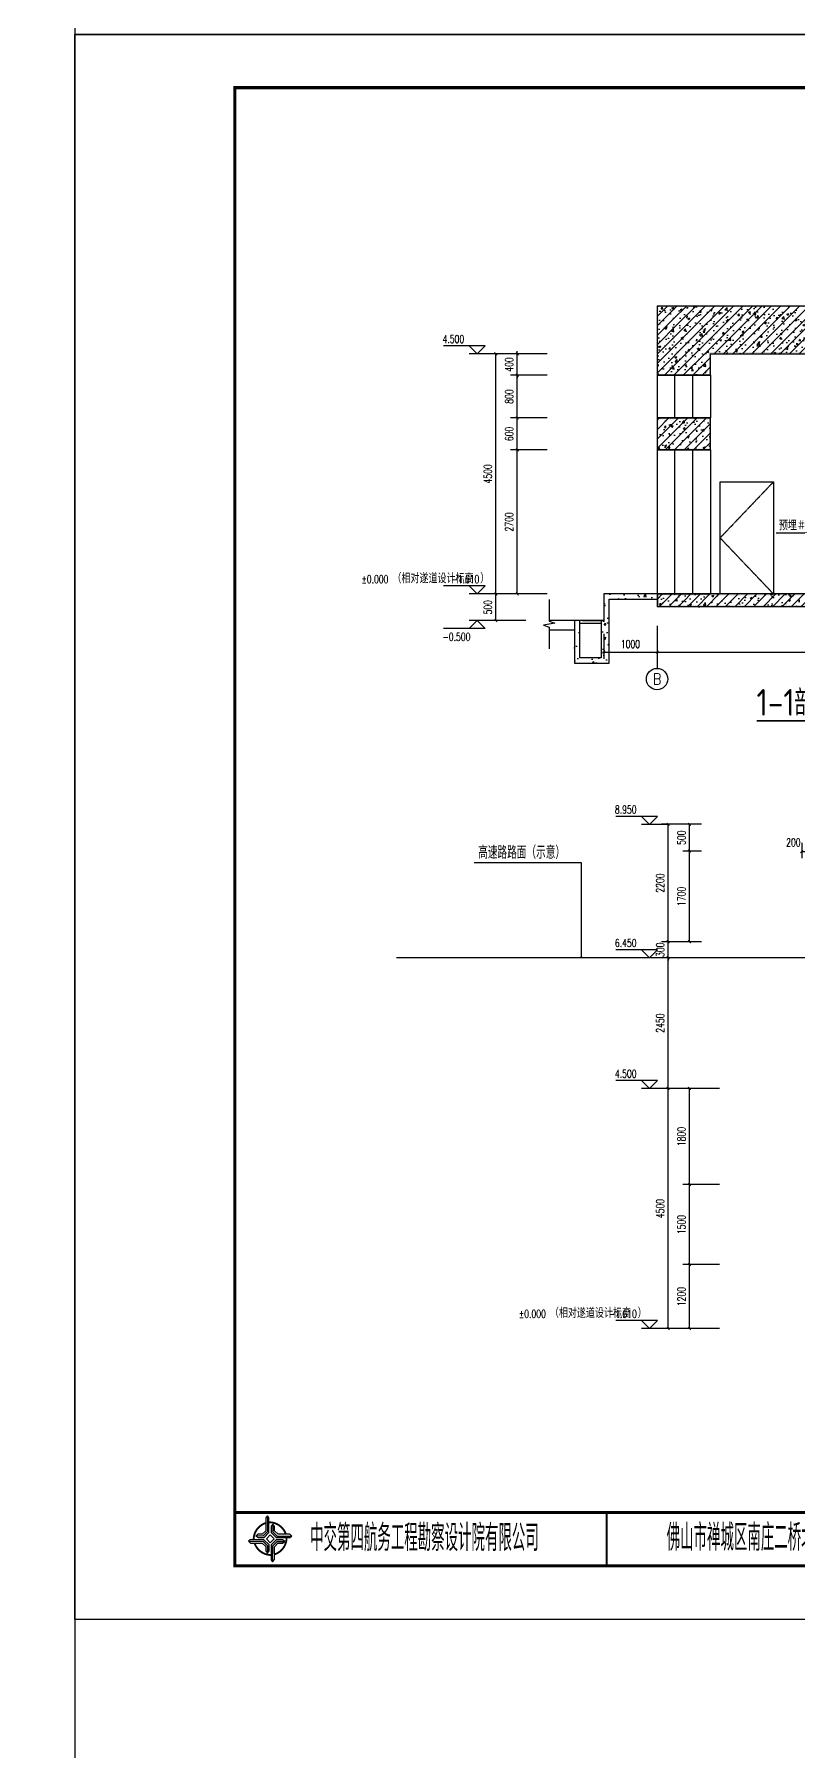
# Model space of a CAD drawing. Header units: millimetres. Extents: x -29538 to 115583, y -232866 to 15404.
# Drawn here: x 72775 to 87098, y -126608 to -94426 of the extents above; entities that cross this region are included whole.
import ezdxf
from ezdxf.enums import TextEntityAlignment as Align

# ---------------------------------------------------------------- set-up
doc = ezdxf.new("R2010")
doc.units = ezdxf.units.MM
doc.header["$LTSCALE"] = 10
doc.header["$MEASUREMENT"] = 0
doc.linetypes.add('DASH', pattern=[0.35, 0.25, -0.1])
for name, color, linetype in [('AXIS', 3, 'Continuous'), ('AXIS_TEXT', 7, 'Continuous'), ('DIM_ELEV', 3, 'Continuous'), ('DIM_LEAD', 3, 'Continuous'), ('DIM_SYMB', 3, 'Continuous'), ('HIDE_B', 7, 'Continuous'), ('PUB_DIM', 3, 'Continuous'), ('PUB_HATCH', 8, 'Continuous'), ('PUB_TEXT', 7, 'Continuous'), ('PUB_WALL', 9, 'Continuous'), ('WALL', 9, 'Continuous'), ('WINDOW', 4, 'Continuous'), ('图框', 7, 'Continuous'), ('标注', 4, 'Continuous'), ('设备', 201, 'Continuous')]:
    doc.layers.add(name, color=color, linetype=linetype)
doc.styles.add('_TCH_AXIS', font='COMPLEX', dxfattribs={"bigfont": 'GBCBIG'})
doc.styles.add('_TCH_DIM', font='SIMPLEX', dxfattribs={"bigfont": 'GBCBIG'})
doc.styles.add('COMPLEX', font='COMPLEX')
doc.styles.add('DIM_FONT', font='SIMPLEX', dxfattribs={"width": 0.7, "bigfont": 'GBCBIG'})
doc.styles.get("Standard").update_dxf_attribs({"font": 'gbenor.shx', "width": 0.75, "bigfont": 'gbcbig.shx'})
doc.dimstyles.new('DIMN50', dxfattribs={"dimscale": 0.5, "dimtxt": 300, "dimasz": 100, "dimexe": 250, "dimexo": 300, "dimgap": 150, "dimtad": 1, "dimdec": 0, "dimzin": 0, "dimdsep": 46, "dimtxsty": 'DIM_FONT', "dimblk": 'ARCHTICK', "dimcen": 0.09, "dimclrt": 7, "dimazin": 2, "dimtfac": 1, "dimtdec": 0, "dimtix": 1, "dimtmove": 2, "dimatfit": 3, "dimldrblk": 'ARCHTICK', "dimfxl": 0, "dimtolj": 1, "dimtzin": 0, "dimarcsym": 0})
pattern_1 = [(45, (-45736.04, -55239.7), (-88.38835, 88.38835), []), (50, (-45736.04, -55239.7), (358.6301, -31.37607), [37.5, -412.5]), (355, (-45736.04, -55239.7), (-69.3757, 376.0961), [30, -330]), (100.4514, (-45706.16, -55242.3), (289.2547, 344.7198), [31.8701, -350.5711]), (46.1842, (-45736.04, -55139.7), (533.6205, -82.7595), [56.25, -618.75]), (96.6356, (-45691.6, -55146.6), (467.3314, 487.059), [47.8051, -525.8565]), (351.1842, (-45736.04, -55139.7), (467.331, 487.0593), [45, -495]), (21, (-45686.04, -55164.7), (298.4535, -201.30945), [37.5, -412.5]), (326, (-45686.04, -55164.7), (121.6577, 362.575), [30, -330]), (71.4514, (-45661.17, -55181.48), (420.1113, 161.26525), [31.8701, -350.5711]), (37.5, (-45736.04, -55239.7), (6.07993, 166.44693), [0, -326, 0, -335, 0, -331.25]), (7.5, (-45736.04, -55239.7), (131.53477, 197.20586), [0, -191, 0, -318.5, 0, -126.25]), (327.5, (-45847.54, -55239.7), (266.91122, -11.27744), [0, -125, 0, -390, 0, -517.5]), (317.5, (-45897.54, -55239.7), (291.5931, 50.0525), [0, -162.5, 0, -259, 0, -367.5])]

# ---------------------------------------------------------------- blocks, each defined once
blk = doc.blocks.new('tb')
at = {"lineweight": -3}
h = blk.add_hatch(color=256, dxfattribs=at)
h.paths.add_polyline_path([(-1.23, -0.13), (-3.78, -0.14), (-4.14, -0.41), (-1.4, -0.44), (-0.56, -1.24), (-0.54, -2.62), (-0.27, -2.2), (-0.26, -1.06)])
h.paths.add_polyline_path([(0.13, -1.08), (0.14, -3.86), (0.41, -4.26), (0.44, -1.24), (1.25, -0.43), (2.66, -0.43), (2.26, -0.16), (1.07, -0.15)])
h.paths.add_polyline_path([(1.08, 0.3), (3.62, 0.3), (4.02, 0.56), (1.25, 0.57), (0.43, 1.39), (0.43, 2.8), (0.16, 2.41), (0.15, 1.24)])
h.paths.add_polyline_path([(-0.28, 1.21), (-0.28, 3.99), (-0.56, 4.39), (-0.57, 1.41), (-1.38, 0.6), (-2.74, 0.56), (-2.33, 0.3), (-1.2, 0.29)])
for p, q in [((-0.56, 4.39), (-0.57, 1.41)), ((-1.38, 0.6), (-2.74, 0.56)), ((-0.57, 1.41), (-1.38, 0.6)), ((0.43, 2.8), (0.43, 1.39)), ((0.43, 1.39), (1.25, 0.57)), ((1.25, 0.57), (4.02, 0.56)), ((-4.14, -0.41), (-1.4, -0.44)), ((-1.4, -0.44), (-0.56, -1.24)), ((-0.56, -1.24), (-0.54, -2.62)), ((0.41, -4.26), (0.44, -1.24)), ((0.44, -1.24), (1.25, -0.43)), ((1.25, -0.43), (2.66, -0.43))]:
    blk.add_line(p, q, dxfattribs=at)
at = {"lineweight": -3, "flags": 128}
for points in [[(-0.9, 3.99), (-0.9, 1.58), (-1.53, 0.91), (-2.34, 0.91), (-2.74, 0.56), (-2.33, 0.3), (-1.2, 0.29), (-0.28, 1.21), (-0.28, 3.99), (-0.56, 4.39)], [(-0.04, 0.77), (0.68, 0.04), (-0.04, -0.69), (-0.77, 0.05)], [(3.62, 0.92), (1.43, 0.92), (0.77, 1.54), (0.77, 2.38), (0.43, 2.8), (0.16, 2.41), (0.15, 1.24), (1.08, 0.3), (3.62, 0.3), (4.02, 0.56)], [(-3.73, -0.76), (-1.54, -0.76), (-0.89, -1.39), (-0.89, -2.21), (-0.54, -2.62), (-0.27, -2.2), (-0.26, -1.06), (-1.23, -0.13), (-3.78, -0.14), (-4.14, -0.41)], [(0.75, -3.85), (0.75, -1.43), (1.4, -0.78), (2.26, -0.78), (2.66, -0.43), (2.26, -0.16), (1.07, -0.15), (0.13, -1.08), (0.14, -3.86), (0.41, -4.26)]]:
    blk.add_lwpolyline(points, close=True, dxfattribs=at)
at = {"lineweight": -3, "const_width": 0.35, "flags": 128}
for points in [[(2.88, 0.92, 0.324403), (-0.24, 3.15)], [(-0.9, 3.02, 0.324167), (-3.16, -0.14)], [(0.75, -2.86, 0.325418), (3.02, 0.26)], [(-2.98, -0.76, 0.322976), (0.14, -2.98)]]:
    blk.add_lwpolyline(points, format="xyb", dxfattribs=at)
blk = doc.blocks.new('_ArchTick')
at = {"color": 0, "linetype": 'ByBlock', "const_width": 0.4}
blk.add_lwpolyline([(-0.5, -0.5), (0.5, 0.5)], dxfattribs=at)
blk = doc.blocks.new('*D708')
at = {"layer": 'Defpoints', "color": 0}
for p in [(87157, -109430), (87357, -109430), (87357, -109741)]:
    blk.add_point(p, dxfattribs=at)
at = {"layer": 'PUB_DIM', "color": 0, "lineweight": -2}
for p, q in [((87157, -109580), (87157, -109866)), ((87157, -109741), (87357, -109741)), ((87357, -109580), (87357, -109866))]:
    blk.add_line(p, q, dxfattribs=at)
at = {"layer": 'PUB_DIM', "color": 0, "lineweight": -2, "xscale": 50, "yscale": 50, "zscale": 50, "rotation": 180}
blk.add_blockref('_ArchTick', (87157, -109741), dxfattribs=at)
at = {"layer": 'PUB_DIM', "color": 0, "lineweight": -2, "xscale": 50, "yscale": 50, "zscale": 50}
blk.add_blockref('_ArchTick', (87357, -109741), dxfattribs=at)
at = {"layer": 'PUB_DIM', "color": 7, "insert": (86999, -109569), "char_height": 150, "attachment_point": 5, "style": 'DIM_FONT'}
blk.add_mtext('\\A1;200', dxfattribs=at)
blk = doc.blocks.new('*D710')
at = {"layer": 'AXIS', "color": 0, "lineweight": -2}
for p, q in [((83446, -105659), (83446, -106126)), ((84446, -105659), (84446, -106126)), ((83446, -106001), (84446, -106001))]:
    blk.add_line(p, q, dxfattribs=at)
at = {"layer": 'Defpoints', "color": 0}
for p in [(83446, -105509), (84446, -105509), (84446, -106001)]:
    blk.add_point(p, dxfattribs=at)
at = {"layer": 'AXIS', "color": 0, "lineweight": -2, "xscale": 50, "yscale": 50, "zscale": 50, "rotation": 180}
blk.add_blockref('_ArchTick', (83446, -106001), dxfattribs=at)
at = {"layer": 'AXIS', "color": 0, "lineweight": -2, "xscale": 50, "yscale": 50, "zscale": 50}
blk.add_blockref('_ArchTick', (84446, -106001), dxfattribs=at)
at = {"layer": 'AXIS', "color": 7, "insert": (83946, -105851), "char_height": 150, "attachment_point": 5, "style": 'DIM_FONT'}
blk.add_mtext('\\A1;1000', dxfattribs=at)
blk = doc.blocks.new('*D711')
at = {"layer": 'AXIS', "color": 0, "lineweight": -2}
for p, q in [((84446, -105659), (84446, -106126)), ((90646, -105659), (90646, -106126)), ((84446, -106001), (90646, -106001))]:
    blk.add_line(p, q, dxfattribs=at)
at = {"layer": 'Defpoints', "color": 0}
for p in [(84446, -105509), (90646, -105509), (90646, -106001)]:
    blk.add_point(p, dxfattribs=at)
at = {"layer": 'AXIS', "color": 0, "lineweight": -2, "xscale": 50, "yscale": 50, "zscale": 50, "rotation": 180}
blk.add_blockref('_ArchTick', (84446, -106001), dxfattribs=at)
at = {"layer": 'AXIS', "color": 0, "lineweight": -2, "xscale": 50, "yscale": 50, "zscale": 50}
blk.add_blockref('_ArchTick', (90646, -106001), dxfattribs=at)
at = {"layer": 'AXIS', "color": 7, "insert": (87546, -105851), "char_height": 150, "attachment_point": 5, "style": 'DIM_FONT'}
blk.add_mtext('\\A1;6200', dxfattribs=at)
blk = doc.blocks.new('*D732')
at = {"layer": 'Defpoints', "color": 0}
for p in [(85052, -109230), (85426, -109230), (85426, -109731)]:
    blk.add_point(p, dxfattribs=at)
at = {"layer": 'PUB_DIM', "color": 0, "lineweight": -2}
for p, q in [((85276, -109230), (84927, -109230)), ((85052, -109731), (85052, -109230)), ((85276, -109731), (84927, -109731))]:
    blk.add_line(p, q, dxfattribs=at)
at = {"layer": 'PUB_DIM', "color": 0, "lineweight": -2, "xscale": 50, "yscale": 50, "zscale": 50}
for p, rotation in [((85052, -109230), 90), ((85052, -109731), 270)]:
    blk.add_blockref('_ArchTick', p, dxfattribs=dict(at, rotation=rotation))
at = {"layer": 'PUB_DIM', "color": 7, "insert": (84902, -109481), "char_height": 150, "attachment_point": 5, "rotation": 90, "style": 'DIM_FONT'}
blk.add_mtext('\\A1;500', dxfattribs=at)
blk = doc.blocks.new('*D733')
at = {"layer": 'Defpoints', "color": 0}
for p in [(85052, -109731), (85426, -109731), (85426, -111431)]:
    blk.add_point(p, dxfattribs=at)
at = {"layer": 'PUB_DIM', "color": 0, "lineweight": -2}
for p, q in [((85276, -109731), (84927, -109731)), ((85052, -111431), (85052, -109731)), ((85276, -111431), (84927, -111431))]:
    blk.add_line(p, q, dxfattribs=at)
at = {"layer": 'PUB_DIM', "color": 0, "lineweight": -2, "xscale": 50, "yscale": 50, "zscale": 50}
for p, rotation in [((85052, -109731), 90), ((85052, -111431), 270)]:
    blk.add_blockref('_ArchTick', p, dxfattribs=dict(at, rotation=rotation))
at = {"layer": 'PUB_DIM', "color": 7, "insert": (84902, -110581), "char_height": 150, "attachment_point": 5, "rotation": 90, "style": 'DIM_FONT'}
blk.add_mtext('\\A1;1700', dxfattribs=at)
blk = doc.blocks.new('*D734')
at = {"layer": 'Defpoints', "color": 0}
for p in [(84652, -109230), (85200, -109230), (85200, -111431)]:
    blk.add_point(p, dxfattribs=at)
at = {"layer": 'PUB_DIM', "color": 0, "lineweight": -2}
for p, q in [((85050, -109230), (84527, -109230)), ((84652, -111431), (84652, -109230)), ((85050, -111431), (84527, -111431))]:
    blk.add_line(p, q, dxfattribs=at)
at = {"layer": 'PUB_DIM', "color": 0, "lineweight": -2, "xscale": 50, "yscale": 50, "zscale": 50}
for p, rotation in [((84652, -109230), 90), ((84652, -111431), 270)]:
    blk.add_blockref('_ArchTick', p, dxfattribs=dict(at, rotation=rotation))
at = {"layer": 'PUB_DIM', "color": 7, "insert": (84502, -110331), "char_height": 150, "attachment_point": 5, "rotation": 90, "style": 'DIM_FONT'}
blk.add_mtext('\\A1;2200', dxfattribs=at)
blk = doc.blocks.new('*D735')
at = {"layer": 'Defpoints', "color": 0}
for p in [(84652, -111431), (85200, -111431), (85200, -111731)]:
    blk.add_point(p, dxfattribs=at)
at = {"layer": 'PUB_DIM', "color": 0, "lineweight": -2}
for p, q in [((85050, -111431), (84527, -111431)), ((84652, -111431), (84652, -111381)), ((84652, -111731), (84652, -111431)), ((85050, -111731), (84527, -111731)), ((84652, -111731), (84652, -111781))]:
    blk.add_line(p, q, dxfattribs=at)
at = {"layer": 'PUB_DIM', "color": 0, "lineweight": -2, "xscale": 50, "yscale": 50, "zscale": 50}
for p, rotation in [((84652, -111431), 270), ((84652, -111731), 90)]:
    blk.add_blockref('_ArchTick', p, dxfattribs=dict(at, rotation=rotation))
at = {"layer": 'PUB_DIM', "color": 7, "insert": (84502, -111581), "char_height": 150, "attachment_point": 5, "rotation": 90, "style": 'DIM_FONT'}
blk.add_mtext('\\A1;300', dxfattribs=at)
blk = doc.blocks.new('*D747')
at = {"layer": 'Defpoints', "color": 0}
for p in [(84652, -111731), (85367, -111731), (85367, -114181)]:
    blk.add_point(p, dxfattribs=at)
at = {"layer": 'PUB_DIM', "color": 0, "lineweight": -2}
for p, q in [((85217, -111731), (84527, -111731)), ((84652, -114181), (84652, -111731)), ((85217, -114181), (84527, -114181))]:
    blk.add_line(p, q, dxfattribs=at)
at = {"layer": 'PUB_DIM', "color": 0, "lineweight": -2, "xscale": 50, "yscale": 50, "zscale": 50}
for p, rotation in [((84652, -111731), 90), ((84652, -114181), 270)]:
    blk.add_blockref('_ArchTick', p, dxfattribs=dict(at, rotation=rotation))
at = {"layer": 'PUB_DIM', "color": 7, "insert": (84502, -112956), "char_height": 150, "attachment_point": 5, "rotation": 90, "style": 'DIM_FONT'}
blk.add_mtext('\\A1;2450', dxfattribs=at)
blk = doc.blocks.new('*D748')
at = {"layer": 'Defpoints', "color": 0}
for p in [(84652, -114181), (85367, -114181), (85367, -118681)]:
    blk.add_point(p, dxfattribs=at)
at = {"layer": 'PUB_DIM', "color": 0, "lineweight": -2}
for p, q in [((85217, -114181), (84527, -114181)), ((84652, -118681), (84652, -114181)), ((85217, -118681), (84527, -118681))]:
    blk.add_line(p, q, dxfattribs=at)
at = {"layer": 'PUB_DIM', "color": 0, "lineweight": -2, "xscale": 50, "yscale": 50, "zscale": 50}
for p, rotation in [((84652, -114181), 90), ((84652, -118681), 270)]:
    blk.add_blockref('_ArchTick', p, dxfattribs=dict(at, rotation=rotation))
at = {"layer": 'PUB_DIM', "color": 7, "insert": (84502, -116431), "char_height": 150, "attachment_point": 5, "rotation": 90, "style": 'DIM_FONT'}
blk.add_mtext('\\A1;4500', dxfattribs=at)
blk = doc.blocks.new('*D749')
at = {"layer": 'Defpoints', "color": 0}
for p in [(85052, -114181), (85767, -114181), (85767, -115981)]:
    blk.add_point(p, dxfattribs=at)
at = {"layer": 'PUB_DIM', "color": 0, "lineweight": -2}
for p, q in [((85617, -114181), (84927, -114181)), ((85052, -115981), (85052, -114181)), ((85617, -115981), (84927, -115981))]:
    blk.add_line(p, q, dxfattribs=at)
at = {"layer": 'PUB_DIM', "color": 0, "lineweight": -2, "xscale": 50, "yscale": 50, "zscale": 50}
for p, rotation in [((85052, -114181), 90), ((85052, -115981), 270)]:
    blk.add_blockref('_ArchTick', p, dxfattribs=dict(at, rotation=rotation))
at = {"layer": 'PUB_DIM', "color": 7, "insert": (84902, -115081), "char_height": 150, "attachment_point": 5, "rotation": 90, "style": 'DIM_FONT'}
blk.add_mtext('\\A1;1800', dxfattribs=at)
blk = doc.blocks.new('*D750')
at = {"layer": 'Defpoints', "color": 0}
for p in [(85052, -115981), (85767, -115981), (85767, -117481)]:
    blk.add_point(p, dxfattribs=at)
at = {"layer": 'PUB_DIM', "color": 0, "lineweight": -2}
for p, q in [((85617, -115981), (84927, -115981)), ((85052, -117481), (85052, -115981)), ((85617, -117481), (84927, -117481))]:
    blk.add_line(p, q, dxfattribs=at)
at = {"layer": 'PUB_DIM', "color": 0, "lineweight": -2, "xscale": 50, "yscale": 50, "zscale": 50}
for p, rotation in [((85052, -115981), 90), ((85052, -117481), 270)]:
    blk.add_blockref('_ArchTick', p, dxfattribs=dict(at, rotation=rotation))
at = {"layer": 'PUB_DIM', "color": 7, "insert": (84902, -116731), "char_height": 150, "attachment_point": 5, "rotation": 90, "style": 'DIM_FONT'}
blk.add_mtext('\\A1;1500', dxfattribs=at)
blk = doc.blocks.new('*D751')
at = {"layer": 'Defpoints', "color": 0}
for p in [(85052, -117481), (85767, -117481), (85767, -118681)]:
    blk.add_point(p, dxfattribs=at)
at = {"layer": 'PUB_DIM', "color": 0, "lineweight": -2}
for p, q in [((85617, -117481), (84927, -117481)), ((85052, -118681), (85052, -117481)), ((85617, -118681), (84927, -118681))]:
    blk.add_line(p, q, dxfattribs=at)
at = {"layer": 'PUB_DIM', "color": 0, "lineweight": -2, "xscale": 50, "yscale": 50, "zscale": 50}
for p, rotation in [((85052, -117481), 90), ((85052, -118681), 270)]:
    blk.add_blockref('_ArchTick', p, dxfattribs=dict(at, rotation=rotation))
at = {"layer": 'PUB_DIM', "color": 7, "insert": (84902, -118081), "char_height": 150, "attachment_point": 5, "rotation": 90, "style": 'DIM_FONT'}
blk.add_mtext('\\A1;1200', dxfattribs=at)
blk = doc.blocks.new('*D756')
at = {"layer": 'Defpoints', "color": 0}
for p in [(81423, -100413), (82137, -100413), (82137, -104913)]:
    blk.add_point(p, dxfattribs=at)
at = {"layer": 'PUB_DIM', "color": 0, "lineweight": -2}
for p, q in [((81987, -100413), (81298, -100413)), ((81423, -104913), (81423, -100413)), ((81987, -104913), (81298, -104913))]:
    blk.add_line(p, q, dxfattribs=at)
at = {"layer": 'PUB_DIM', "color": 0, "lineweight": -2, "xscale": 50, "yscale": 50, "zscale": 50}
for p, rotation in [((81423, -100413), 90), ((81423, -104913), 270)]:
    blk.add_blockref('_ArchTick', p, dxfattribs=dict(at, rotation=rotation))
at = {"layer": 'PUB_DIM', "color": 7, "insert": (81273, -102663), "char_height": 150, "attachment_point": 5, "rotation": 90, "style": 'DIM_FONT'}
blk.add_mtext('\\A1;4500', dxfattribs=at)
blk = doc.blocks.new('*D757')
at = {"layer": 'Defpoints', "color": 0}
for p in [(81423, -104913), (82137, -104913), (82137, -105413)]:
    blk.add_point(p, dxfattribs=at)
at = {"layer": 'PUB_DIM', "color": 0, "lineweight": -2}
for p, q in [((81987, -104913), (81298, -104913)), ((81423, -105413), (81423, -104913)), ((81987, -105413), (81298, -105413))]:
    blk.add_line(p, q, dxfattribs=at)
at = {"layer": 'PUB_DIM', "color": 0, "lineweight": -2, "xscale": 50, "yscale": 50, "zscale": 50}
for p, rotation in [((81423, -104913), 90), ((81423, -105413), 270)]:
    blk.add_blockref('_ArchTick', p, dxfattribs=dict(at, rotation=rotation))
at = {"layer": 'PUB_DIM', "color": 7, "insert": (81273, -105163), "char_height": 150, "attachment_point": 5, "rotation": 90, "style": 'DIM_FONT'}
blk.add_mtext('\\A1;500', dxfattribs=at)
blk = doc.blocks.new('*D758')
at = {"layer": 'Defpoints', "color": 0}
for p in [(81823, -100414), (82537, -100414), (82537, -100814)]:
    blk.add_point(p, dxfattribs=at)
at = {"layer": 'PUB_DIM', "color": 0, "lineweight": -2}
for p, q in [((81823, -100414), (81823, -100364)), ((82387, -100414), (81698, -100414)), ((81823, -100814), (81823, -100414)), ((82387, -100814), (81698, -100814)), ((81823, -100814), (81823, -100864))]:
    blk.add_line(p, q, dxfattribs=at)
at = {"layer": 'PUB_DIM', "color": 0, "lineweight": -2, "xscale": 50, "yscale": 50, "zscale": 50}
for p, rotation in [((81823, -100414), 270), ((81823, -100814), 90)]:
    blk.add_blockref('_ArchTick', p, dxfattribs=dict(at, rotation=rotation))
at = {"layer": 'PUB_DIM', "color": 7, "insert": (81673, -100614), "char_height": 150, "attachment_point": 5, "rotation": 90, "style": 'DIM_FONT'}
blk.add_mtext('\\A1;400', dxfattribs=at)
blk = doc.blocks.new('*D759')
at = {"layer": 'Defpoints', "color": 0}
for p in [(81823, -100814), (82537, -100814), (82537, -101614)]:
    blk.add_point(p, dxfattribs=at)
at = {"layer": 'PUB_DIM', "color": 0, "lineweight": -2}
for p, q in [((82387, -100814), (81698, -100814)), ((81823, -101614), (81823, -100814)), ((82387, -101614), (81698, -101614))]:
    blk.add_line(p, q, dxfattribs=at)
at = {"layer": 'PUB_DIM', "color": 0, "lineweight": -2, "xscale": 50, "yscale": 50, "zscale": 50}
for p, rotation in [((81823, -100814), 90), ((81823, -101614), 270)]:
    blk.add_blockref('_ArchTick', p, dxfattribs=dict(at, rotation=rotation))
at = {"layer": 'PUB_DIM', "color": 7, "insert": (81673, -101214), "char_height": 150, "attachment_point": 5, "rotation": 90, "style": 'DIM_FONT'}
blk.add_mtext('\\A1;800', dxfattribs=at)
blk = doc.blocks.new('*D760')
at = {"layer": 'Defpoints', "color": 0}
for p in [(81823, -101614), (82537, -101614), (82537, -102213)]:
    blk.add_point(p, dxfattribs=at)
at = {"layer": 'PUB_DIM', "color": 0, "lineweight": -2}
for p, q in [((82387, -101614), (81698, -101614)), ((81823, -102213), (81823, -101614)), ((82387, -102213), (81698, -102213))]:
    blk.add_line(p, q, dxfattribs=at)
at = {"layer": 'PUB_DIM', "color": 0, "lineweight": -2, "xscale": 50, "yscale": 50, "zscale": 50}
for p, rotation in [((81823, -101614), 90), ((81823, -102213), 270)]:
    blk.add_blockref('_ArchTick', p, dxfattribs=dict(at, rotation=rotation))
at = {"layer": 'PUB_DIM', "color": 7, "insert": (81673, -101914), "char_height": 150, "attachment_point": 5, "rotation": 90, "style": 'DIM_FONT'}
blk.add_mtext('\\A1;600', dxfattribs=at)
blk = doc.blocks.new('*D761')
at = {"layer": 'Defpoints', "color": 0}
for p in [(81823, -102213), (82537, -102213), (82537, -104913)]:
    blk.add_point(p, dxfattribs=at)
at = {"layer": 'PUB_DIM', "color": 0, "lineweight": -2}
for p, q in [((82387, -102213), (81698, -102213)), ((81823, -104913), (81823, -102213)), ((82387, -104913), (81698, -104913))]:
    blk.add_line(p, q, dxfattribs=at)
at = {"layer": 'PUB_DIM', "color": 0, "lineweight": -2, "xscale": 50, "yscale": 50, "zscale": 50}
for p, rotation in [((81823, -102213), 90), ((81823, -104913), 270)]:
    blk.add_blockref('_ArchTick', p, dxfattribs=dict(at, rotation=rotation))
at = {"layer": 'PUB_DIM', "color": 7, "insert": (81673, -103563), "char_height": 150, "attachment_point": 5, "rotation": 90, "style": 'DIM_FONT'}
blk.add_mtext('\\A1;2700', dxfattribs=at)
blk = doc.blocks.new('$WINLIB2D$00000001')
at = {"color": 0}
for points in [[(-0.5, 0.5), (-0.5, -0.5)], [(-0.5, 0.5), (0.5, 0.5)], [(0.5, -0.5), (0.5, 0.5)], [(0.5, 0.167), (-0.5, 0.167)], [(0.5, -0.167), (-0.5, -0.167)], [(-0.5, -0.5), (0.5, -0.5)]]:
    blk.add_lwpolyline(points, dxfattribs=at)
blk = doc.blocks.new('_AXISO')
blk.add_circle((0, 0), 0.5)
at = {"layer": 'AXIS_TEXT', "style": 'COMPLEX', "width": 1.041667}
blk.add_attdef('A', text='', height=0.56, dxfattribs=at).set_placement((-0.25, -0.28), (0.25, -0.28), align=Align.FIT)

msp = doc.modelspace()

# ---------------------------------------------------------------- hatches: boundary and pattern name
h = msp.add_hatch()
h.set_pattern_fill('混凝土', color=256, scale=50, style=0)
h.set_pattern_definition([(50, (-17540.72, -108864.38), (358.6301, -31.3761), [37.5, -412.5]), (355, (-17540.72, -108864.4), (-69.3757, 376.0961), [30, -330]), (100.4514, (-17510.84, -108867), (289.2547, 344.7198), [31.8701, -350.571]), (46.1842, (-17540.72, -108764.4), (533.6205, -82.7595), [56.25, -618.75]), (96.6356, (-17496.26, -108771.3), (467.3314, 487.059), [47.805, -525.8565]), (351.1842, (-17540.7, -108764.4), (467.331, 487.0593), [45, -495]), (21, (-17490.72, -108789.38), (298.4535, -201.30945), [37.5, -412.5]), (326, (-17490.72, -108789.4), (121.6577, 362.575), [30, -330]), (71.4514, (-17465.85, -108806.16), (420.1113, 161.2652), [31.8701, -350.571]), (37.5, (-17540.72, -108864.38), (6.07993, 166.44693), [0, -326, 0, -335, 0, -331.25]), (7.5, (-17540.72, -108864.38), (131.53477, 197.20586), [0, -191, 0, -318.5, 0, -126.25]), (327.5, (-17652.22, -108864.38), (266.91122, -11.27744), [0, -125, 0, -390, 0, -517.5]), (317.5, (-17702.22, -108864.38), (291.5931, 50.0525), [0, -162.5, 0, -259, 0, -367.5])])
h.paths.add_polyline_path([(84345.86, -104912.98), (83445.86, -104912.98), (83445.86, -105412.98), (83395.86, -105412.98), (83395.86, -106112.98), (82995.86, -106112.98), (82995.86, -105412.98), (82895.86, -105412.98), (82895.86, -106212.98), (83545.86, -106212.98), (83545.86, -105412.98), (83545.86, -105012.98), (84345.86, -105012.98)])
at = {"layer": 'PUB_HATCH'}
h = msp.add_hatch(dxfattribs=at)
h.set_pattern_fill('钢筋混凝土', color=256, scale=50, style=0)
h.set_pattern_definition(pattern_1)
h.paths.add_polyline_path([(84470.86, -99537.98), (84445.86, -99512.98), (84445.86, -100813.71), (85445.86, -100813.71), (85445.86, -100412.98), (85420.86, -100387.98)])
h = msp.add_hatch(dxfattribs=at)
h.set_pattern_fill('钢筋混凝土', color=256, scale=50, style=0)
h.set_pattern_definition(pattern_1)
h.paths.add_polyline_path([(84470.86, -99537.98), (85420.86, -100387.98), (85445.86, -100412.98), (90645.86, -100412.98), (90670.86, -100387.98), (91220.86, -99537.98), (91245.86, -99512.98), (84445.86, -99512.98)])
h = msp.add_hatch(dxfattribs=at)
h.set_pattern_fill('钢筋混凝土', color=256, scale=50, style=0)
h.set_pattern_definition(pattern_1)
h.paths.add_polyline_path([(85445.86, -102212.98), (85445.86, -101613.71), (84445.86, -101613.71), (84445.86, -102212.98)])
h = msp.add_hatch(dxfattribs=at)
h.set_pattern_fill('钢筋混凝土', color=256, scale=50, style=0)
h.set_pattern_definition(pattern_1)
h.paths.add_polyline_path([(85420.86, -104937.98), (85445.86, -104912.98), (84445.86, -104912.98), (84445.86, -105152.98), (84470.86, -105127.98)])
h = msp.add_hatch(dxfattribs=at)
h.set_pattern_fill('钢筋混凝土', color=256, scale=50, style=0)
h.set_pattern_definition(pattern_1)
h.paths.add_polyline_path([(88145.86, -105152.98), (88145.86, -104912.98), (85445.86, -104912.98), (85420.86, -104937.98), (84470.86, -105127.98), (84445.86, -105152.98)])
at = {"layer": 'PUB_WALL'}
for points in [[(84445.86, -99512.98), (84445.86, -100813.71), (84470.86, -100788.71), (84470.86, -99537.98)], [(84445.86, -99512.98), (91245.86, -99512.98), (91220.86, -99537.98), (84470.86, -99537.98)], [(85445.86, -100813.71), (85445.86, -100412.98), (85420.86, -100387.98), (85420.86, -100788.71)], [(85445.86, -100412.98), (90645.86, -100412.98), (90670.86, -100387.98), (85420.86, -100387.98)], [(84445.86, -100813.71), (85445.86, -100813.71), (85420.86, -100788.71), (84470.86, -100788.71)], [(85445.86, -101613.71), (84445.86, -101613.71), (84470.86, -101638.71), (85420.86, -101638.71)], [(84445.86, -101613.71), (84445.86, -102212.98), (84470.86, -102187.98), (84470.86, -101638.71)], [(85445.86, -102212.98), (85445.86, -101613.71), (85420.86, -101638.71), (85420.86, -102187.98)], [(84445.86, -102212.98), (85445.86, -102212.98), (85420.86, -102187.98), (84470.86, -102187.98)], [(85445.86, -104912.98), (84445.86, -104912.98), (84470.86, -104937.98), (85420.86, -104937.98)], [(84445.86, -104912.98), (84445.86, -105152.98), (84470.86, -105127.98), (84470.86, -104937.98)], [(88145.86, -104912.98), (85445.86, -104912.98), (85420.86, -104937.98), (88145.86, -104937.98)], [(88145.86, -105152.98), (88145.86, -105127.98), (84470.86, -105127.98), (84445.86, -105152.98)]]:
    msp.add_hatch(color=256, dxfattribs=at).paths.add_polyline_path(points)

# ---------------------------------------------------------------- linework, layer by layer
for p, q in [((85626.08, -102812.98), (86626.08, -102812.98)), ((83045.86, -105412.98), (82895.86, -105412.98)), ((82945.86, -105402.98), (83445.86, -105402.98)), ((82945.86, -105412.98), (82945.86, -105402.98)), ((82995.86, -105462.98), (83395.86, -105462.98)), ((83045.86, -105412.98), (83445.86, -105412.98)), ((83445.86, -105412.98), (83445.86, -105402.98)), ((87357.31, -111730.72), (81697.34, -111730.72))]:
    msp.add_line(p, q)
at = {"linetype": 'DASH'}
for p, q in [((86626.08, -102812.98), (85626.08, -103862.98)), ((85626.08, -103862.98), (86626.08, -104912.98))]:
    msp.add_line(p, q, dxfattribs=at)
msp.add_lwpolyline([(85626.08, -102812.98), (86626.08, -102812.98), (86626.08, -104912.98), (85626.08, -104912.98)], close=True)
for points in [[(84445.86, -104912.98), (83445.86, -104912.98), (83445.86, -105012.98)], [(83445.86, -104912.98), (83445.86, -105412.98)], [(83545.86, -105012.98), (84445.86, -105012.98)], [(83545.86, -105412.98), (83545.86, -105012.98)], [(82895.86, -105412.98), (82422.12, -105412.98)], [(82895.86, -105412.98), (82895.86, -106212.98), (83545.86, -106212.98), (83545.86, -105412.98)], [(83395.86, -105412.98), (83395.86, -106112.98), (82995.86, -106112.98), (82995.86, -105412.98)], [(82895.86, -105594.68), (82422.12, -105594.68)]]:
    msp.add_lwpolyline(points)
at = {"layer": 'AXIS'}
msp.add_line((84445.86, -105508.51), (84445.86, -106307.36), dxfattribs=at)
at = {"layer": 'DIM_ELEV'}
for p, q in [((81222.69, -100262.98), (80440.19, -100262.98)), ((81072.69, -100412.98), (80922.69, -100262.98)), ((81072.69, -100412.98), (81222.69, -100262.98)), ((81422.69, -100412.98), (80922.69, -100412.98)), ((81222.69, -104762.98), (80440.19, -104762.98)), ((81072.69, -104912.98), (80922.69, -104762.98)), ((81422.69, -104912.98), (80922.69, -104912.98)), ((81072.69, -104912.98), (81222.69, -104762.98)), ((81072.69, -105412.98), (80922.69, -105562.98)), ((81422.69, -105412.98), (80922.69, -105412.98)), ((81072.69, -105412.98), (81222.69, -105562.98)), ((81222.69, -105562.98), (80440.19, -105562.98)), ((84452.39, -109080.43), (83669.89, -109080.43)), ((84302.39, -109230.43), (84152.39, -109080.43)), ((84302.39, -109230.43), (84452.39, -109080.43)), ((84652.39, -109230.43), (84152.39, -109230.43)), ((84452.39, -111580.72), (83669.89, -111580.72)), ((84302.39, -111730.72), (84152.39, -111580.72)), ((84302.39, -111730.72), (84452.39, -111580.72)), ((84652.39, -111730.72), (84152.39, -111730.72)), ((84452.39, -114030.72), (83669.89, -114030.72)), ((84302.39, -114180.72), (84152.39, -114030.72)), ((84652.39, -114180.72), (84152.39, -114180.72)), ((84302.39, -114180.72), (84452.39, -114030.72)), ((84452.39, -118530.72), (83669.89, -118530.72)), ((84302.39, -118680.72), (84152.39, -118530.72)), ((84652.39, -118680.72), (84152.39, -118680.72)), ((84302.39, -118680.72), (84452.39, -118530.72))]:
    msp.add_line(p, q, dxfattribs=at)
at = {"layer": 'DIM_LEAD'}
for p, q in [((88829.36, -103772.15), (86675.53, -103772.15)), ((83027.39, -109951.51), (81017.4, -109951.51)), ((83027.39, -111721.82), (83027.39, -109951.51))]:
    msp.add_line(p, q, dxfattribs=at)
at = {"layer": 'DIM_LEAD', "const_width": 20}
msp.add_lwpolyline([(83027.39, -111731.82, 1), (83027.39, -111711.82, 1)], format="xyb", close=True, dxfattribs=at)
at = {"layer": 'DIM_SYMB'}
msp.add_lwpolyline([(82422.12, -105018.01), (82422.12, -105424.81), (82527.12, -105463.03), (82317.12, -105500.05), (82422.12, -105537.31), (82422.12, -105944.11)], dxfattribs=at)
at = {"layer": 'DIM_SYMB', "const_width": 35}
msp.add_lwpolyline([(86308.63, -107290.95), (88063.77, -107290.95)], dxfattribs=at)
at = {"layer": 'HIDE_B', "flags": 128}
msp.add_lwpolyline([(76532.6, -122125.77), (76532.6, -122125.77), (76532.6, -122125.77), (76532.6, -95425.77), (76532.6, -95425.77), (76532.6, -95425.77), (114532.6, -95425.77), (114532.6, -95425.77), (114532.6, -95425.77), (114532.6, -95425.77), (114532.6, -95425.77), (114532.6, -95425.77), (114532.6, -122125.77), (114532.6, -122125.77), (76532.6, -122125.77)], close=True, dxfattribs=at)
at = {"layer": 'WALL', "color": 0}
msp.add_line((73532.6, -94425.77), (115582.6, -94425.77), dxfattribs=at)
at = {"layer": 'WALL'}
for p, q in [((84445.86, -99512.98), (84445.86, -100813.71)), ((84445.86, -99512.98), (91245.86, -99512.98)), ((85445.86, -100813.71), (85445.86, -100412.98)), ((85445.86, -100412.98), (90645.86, -100412.98)), ((84445.86, -100813.71), (85445.86, -100813.71)), ((85445.86, -101613.71), (84445.86, -101613.71)), ((84445.86, -101613.71), (84445.86, -102212.98)), ((85445.86, -102212.98), (85445.86, -101613.71)), ((84445.86, -102212.98), (85445.86, -102212.98)), ((85445.86, -104912.98), (84445.86, -104912.98)), ((84445.86, -104912.98), (84445.86, -105152.98)), ((88145.86, -104912.98), (85445.86, -104912.98)), ((88145.86, -105152.98), (84445.86, -105152.98))]:
    msp.add_line(p, q, dxfattribs=at)
at = {"layer": '图框', "linetype": 'Continuous'}
for points in [[(73532.6, -94425.77), (115532.6, -94425.77)], [(115532.6, -94425.77), (73532.6, -94425.77)], [(73532.6, -124125.77), (73532.6, -94425.77)], [(73532.6, -124125.77), (115532.6, -124125.77)]]:
    msp.add_lwpolyline(points, dxfattribs=at)
at = {"layer": '图框', "linetype": 'Continuous', "const_width": 60}
for points in [[(114532.6, -95425.77), (76532.6, -95425.77), (76532.6, -123125.77), (114532.6, -123125.77), (114532.6, -95425.77)], [(76532.6, -122125.77), (114532.6, -122125.77)]]:
    msp.add_lwpolyline(points, dxfattribs=at)
at = {"layer": '图框', "const_width": 40}
msp.add_lwpolyline([(83501.43, -122125.77), (83501.43, -123125.77)], dxfattribs=at)
at = {"layer": '标注'}
msp.add_lwpolyline([(-20766.26, -35766.07), (73532.6, -35766.07), (73532.6, -226179.33), (-20766.26, -226179.33)], close=True, dxfattribs=at)
at = {"layer": '设备', "color": 4}
msp.add_line((85443.94, -111730.72), (79564.02, -111730.72), dxfattribs=at)

# ---------------------------------------------------------------- block references
at = {"lineweight": -3, "xscale": 100, "yscale": 100, "zscale": 100}
msp.add_blockref('tb', (77199.96, -122625.24), dxfattribs=at)
at = {"layer": 'AXIS'}
ref = msp.add_blockref('_AXISO', (84445.86, -106507.36), dxfattribs=dict(at, xscale=400, yscale=400, zscale=400))
ref.add_attrib('A', 'B', dxfattribs={"layer": 'AXIS_TEXT', "height": 203.2, "style": '_TCH_AXIS'}).set_placement((84363.61, -106608.96), (84528.1, -106608.96), align=Align.FIT)
at = {"layer": 'WINDOW', "yscale": -1000, "rotation": 90}
for p, xscale, zscale in [((84945.86, -101213.71), -800, -800), ((84945.86, -103562.98), -2700, -2700)]:
    msp.add_blockref('$WINLIB2D$00000001', p, dxfattribs=dict(at, xscale=xscale, zscale=zscale))

# ---------------------------------------------------------------- texts
at = {"layer": 'PUB_TEXT', "style": '_TCH_DIM', "width": 0.705882}
for s, p in [('4.500', (80425.19, -100210.48)), ('%%P0.000', (78905.63, -104710.48)), ('-1.610', (80591.48, -104710.48)), ('-0.500', (80425.19, -105790.48)), ('8.950', (83654.89, -109027.93)), ('6.450', (83654.89, -111528.22)), ('4.500', (83654.89, -113978.22)), ('%%P0.000', (81856.76, -118478.22)), ('-1.610', (83542.61, -118478.22))]:
    msp.add_text(s, height=148.75, dxfattribs=at).set_placement(p)
at = {"layer": 'PUB_TEXT', "style": '_TCH_DIM'}
for s, height, p in [('预埋＃', 168.794, (86728.03, -103719.65)), ('（相对遂道设计标高', 168.794, (79485.63, -104710.48)), ('）', 168.79, (81131.48, -104710.48)), ('高速路路面（示意）', 241.135, (81092.4, -109876.51)), ('（相对遂道设计标高', 168.794, (82436.76, -118478.22)), ('）', 168.79, (84082.61, -118478.22))]:
    msp.add_text(s, height=height, dxfattribs=at).set_placement(p)
at = {"layer": 'PUB_TEXT'}
for s, height, p in [('1-1', 500, (86308.63, -107194.36)), ('剖面图', 482.27, (87016.96, -107194.36))]:
    msp.add_text(s, height=height, dxfattribs=at).set_placement(p)
at = {"layer": '图框', "width": 0.7}
for s, p in [('中交第四航务工程勘察设计院有限公司', (80085.45, -122600.93)), ('佛山市禅城区南庄二桥北延线道路工程', (86767.01, -122594.3))]:
    msp.add_text(s, height=500, dxfattribs=at).set_placement(p, align=Align.MIDDLE_CENTER)

# ---------------------------------------------------------------- dimensions: what is measured, and where the dimension line sits
at = {"layer": 'AXIS'}
for p1, p2, picture, middle in [((83445.86, -105508.51), (84445.86, -105508.51), '*D710', (83945.86, -105850.91)), ((84445.86, -105508.51), (90645.86, -105508.51), '*D711', (87545.86, -105850.91))]:
    dim = msp.add_aligned_dim(p1=p1, p2=p2, distance=-492.39, dimstyle='DIMN50', dxfattribs=at)
    dim.commit()
    dim.dimension.update_dxf_attribs({"geometry": picture, "text_midpoint": middle})
at = {"layer": 'PUB_DIM'}
for p1, p2, distance, picture, middle in [((82137.04, -104912.98), (82137.04, -100412.98), 714.35, '*D756', (81272.69, -102662.98)), ((82537.04, -100813.71), (82537.04, -100413.98), 714.35, '*D758', (81672.69, -100613.84)), ((82537.04, -101613.71), (82537.04, -100813.71), 714.35, '*D759', (81672.69, -101213.71)), ((82537.04, -102213.43), (82537.04, -101613.71), 714.35, '*D760', (81672.69, -101913.57)), ((82537.04, -104912.98), (82537.04, -102213.43), 714.35, '*D761', (81672.69, -103563.21)), ((82137.04, -105412.98), (82137.04, -104912.98), 714.35, '*D757', (81272.69, -105162.98)), ((85199.63, -111430.72), (85199.63, -109230.43), 547.24, '*D734', (84502.39, -110330.57)), ((85425.81, -109730.72), (85425.81, -109230.43), 373.42, '*D732', (84902.39, -109480.57)), ((85425.81, -111430.72), (85425.81, -109730.72), 373.42, '*D733', (84902.39, -110580.72)), ((85199.63, -111730.72), (85199.63, -111430.72), 547.24, '*D735', (84502.39, -111580.72)), ((85366.74, -114180.72), (85366.74, -111730.72), 714.35, '*D747', (84502.39, -112955.72)), ((85366.74, -118680.72), (85366.74, -114180.72), 714.35, '*D748', (84502.39, -116430.72)), ((85766.74, -115980.72), (85766.74, -114180.72), 714.35, '*D749', (84902.39, -115080.72)), ((85766.74, -117480.72), (85766.74, -115980.72), 714.35, '*D750', (84902.39, -116730.72)), ((85766.74, -118680.72), (85766.74, -117480.72), 714.35, '*D751', (84902.39, -118080.72))]:
    dim = msp.add_aligned_dim(p1=p1, p2=p2, distance=distance, dimstyle='DIMN50', dxfattribs=at)
    dim.commit()
    dim.dimension.update_dxf_attribs({"geometry": picture, "text_midpoint": middle})
dim = msp.add_linear_dim(base=(87357.3, -109741.27), p1=(87157.3, -109430.43), p2=(87357.3, -109430.43), angle=0, dimstyle='DIMN50', dxfattribs=at)
dim.commit()
dim.dimension.update_dxf_attribs({"geometry": '*D708', "text_midpoint": (86999.33, -109568.77), "dimtype": 161})

doc.saveas('drawing.dxf')
